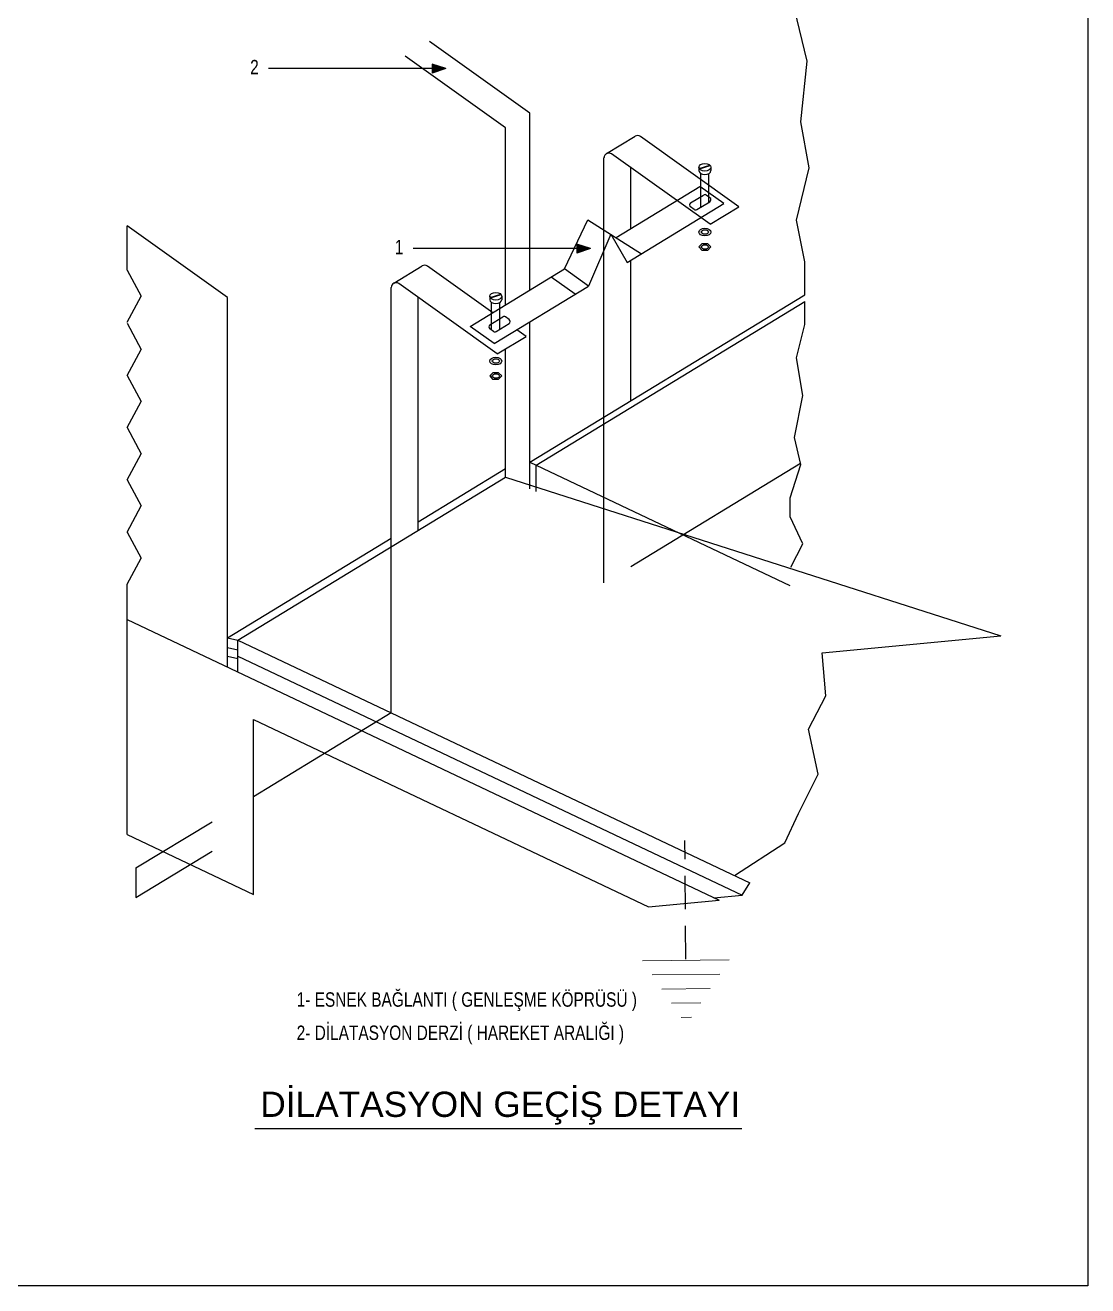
# Model space of a CAD drawing. Header units: millimetres. Extents: x -1928 to 11205, y 969 to 2843.
# Drawn here: x -1510.4 to -1105, y 1603.8 to 2084.5 of the extents above; entities that cross this region are included whole.
import ezdxf

# ---------------------------------------------------------------- set-up
doc = ezdxf.new("R2010")
doc.units = ezdxf.units.MM
for name, pattern in [('DASHED', [19.05, 12.7, -6.35]), ('HIDDEN', [0.375, 0.25, -0.125]), ('SOLID_LINE', [0])]:
    doc.linetypes.add(name, pattern=pattern)
for name, color, linetype in [('AHAT', 3, 'Continuous'), ('MIMARI', 2, 'SOLID_LINE'), ('topraklama', 3, 'DASHED'), ('YAZI', 7, 'Continuous')]:
    doc.layers.add(name, color=color, linetype=linetype)
doc.layers.add('SEMBOL', color=3, linetype='Continuous', lineweight=18)
doc.styles.add('2', font='wturkce.shx', dxfattribs={"height": 0.2})
doc.styles.add('STYLE1', font='arial.ttf')

# ---------------------------------------------------------------- blocks, each defined once
blk = doc.blocks.new('Topraklama')
at = {"layer": 'SEMBOL'}
for p, q in [((-18.29, 0), (18.29, 0)), ((-14.26, -6), (14.26, -6)), ((-10.24, -12), (10.24, -12)), ((-6.21, -18), (6.21, -18)), ((-2.19, -24), (2.19, -24))]:
    blk.add_line(p, q, dxfattribs=at)

msp = doc.modelspace()

# ---------------------------------------------------------------- hatches: boundary and pattern name
at = {"layer": 'MIMARI', "linetype": 'Continuous'}
for points in [[(-1355.15, 2069.72), (-1355.15, 2066.26), (-1349.95, 2067.99)], [(-1299.97, 2001.08), (-1299.97, 1997.61), (-1294.77, 1999.35)]]:
    msp.add_hatch(color=256, dxfattribs=at).paths.add_polyline_path(points)

# ---------------------------------------------------------------- linework, layer by layer
at = {"layer": 'AHAT', "linetype": 'Continuous'}
for p, q in [((-1288.6, 2035.57), (-1277.73, 2042.19)), ((-1238.15, 2015.29), (-1275.72, 2042.12)), ((-1289.59, 1941.29), (-1289.59, 2033.94)), ((-1249.13, 2008.61), (-1286.69, 2035.44)), ((-1279.33, 2006.97), (-1279.33, 2030.18)), ((-1253.4, 2030.37), (-1253.4, 2029.06)), ((-1253.28, 2029.91), (-1249.21, 2031.17)), ((-1253.16, 2029.72), (-1249.06, 2030.99)), ((-1248.84, 2030.37), (-1248.84, 2029.06)), ((-1252.71, 2015.11), (-1252.71, 2028.04)), ((-1249.61, 2017), (-1249.61, 2027.97)), ((-1284.98, 2003.53), (-1252.99, 2023.01)), ((-1256.53, 2016.75), (-1251.57, 2019.77)), ((-1243.89, 2016.51), (-1252.99, 2023.01)), ((-1249.19, 2018.75), (-1250.56, 2019.73)), ((-1280.72, 1994.07), (-1243.89, 2016.51)), ((-1255.22, 2014.24), (-1256.59, 2015.22)), ((-1254.21, 2014.2), (-1249.24, 2017.22)), ((-1249.13, 2008.61), (-1238.15, 2015.29)), ((-1304.62, 1991.57), (-1295.7, 2010.31)), ((-1295.7, 2010.31), (-1275.28, 1997.39)), ((-1287.04, 2004.83), (-1295.51, 1985.07)), ((-1287.04, 2004.83), (-1280.72, 1994.07)), ((-1253.4, 1999.97), (-1252.08, 2001.29)), ((-1252.08, 2001.29), (-1250.16, 2001.29)), ((-1250.16, 2001.29), (-1248.84, 1999.97)), ((-1253.4, 1999.97), (-1252.33, 1998.73)), ((-1252.33, 1998.73), (-1250.03, 1998.73)), ((-1248.84, 1999.97), (-1250.03, 1998.73)), ((-1369.77, 1986.13), (-1358.91, 1992.75)), ((-1331.99, 1974.9), (-1356.89, 1992.68)), ((-1340.59, 1969.66), (-1304.62, 1991.57)), ((-1295.51, 1985.07), (-1304.62, 1991.57)), ((-1279.33, 1941.29), (-1279.33, 1994.92)), ((-1330.3, 1959.17), (-1367.87, 1986)), ((-1300.6, 1981.97), (-1309.71, 1988.47)), ((-1370.77, 1891.85), (-1370.77, 1984.5)), ((-1333.15, 1981.17), (-1333.15, 1979.86)), ((-1333.03, 1980.71), (-1328.96, 1981.97)), ((-1332.91, 1980.52), (-1328.81, 1981.79)), ((-1331.49, 1963.16), (-1295.51, 1985.07)), ((-1328.59, 1981.17), (-1328.59, 1979.86)), ((-1360.51, 1891.85), (-1360.51, 1980.74)), ((-1332.46, 1968.25), (-1332.46, 1978.84)), ((-1329.36, 1968.57), (-1329.36, 1978.77)), ((-1333.09, 1970.27), (-1328.12, 1973.29)), ((-1325.74, 1972.27), (-1327.12, 1973.25)), ((-1331.49, 1963.16), (-1340.59, 1969.66)), ((-1331.77, 1967.76), (-1333.14, 1968.74)), ((-1330.76, 1967.72), (-1325.8, 1970.74)), ((-1319.33, 1965.85), (-1322.89, 1968.39)), ((-1330.3, 1959.17), (-1319.33, 1965.85)), ((-1333.15, 1950.77), (-1331.83, 1952.09)), ((-1331.83, 1952.09), (-1329.91, 1952.09)), ((-1329.91, 1952.09), (-1328.59, 1950.77)), ((-1333.15, 1950.77), (-1332.08, 1949.53)), ((-1332.08, 1949.53), (-1329.78, 1949.53)), ((-1328.59, 1950.77), (-1329.78, 1949.53)), ((-1468.13, 1763.11), (-1439.12, 1780.77)), ((-1468.13, 1751.86), (-1439.12, 1769.52)), ((-1468.13, 1763.11), (-1468.13, 1751.86)), ((-1422.83, 1663.74), (-1236.95, 1663.74))]:
    msp.add_line(p, q, dxfattribs=at)
at = {"layer": 'AHAT', "linetype": 'DASHED', "ltscale": 100}
for p, q in [((-1289.59, 1871.84), (-1289.59, 1941.29)), ((-1279.33, 1878.09), (-1214.64, 1917.5)), ((-1370.77, 1822.4), (-1370.77, 1891.85)), ((-1423.31, 1790.4), (-1370.77, 1822.4))]:
    msp.add_line(p, q, dxfattribs=at)
at = {"layer": 'AHAT', "linetype": 'Continuous'}
for centre, radius, start, end in [((-1276.78, 2040.62), 1.83, 54.4707, 121.3437), ((-1251.09, 2018.99), 0.917, 54.4707, 121.3437), ((-1256.06, 2015.96), 0.917, 121.3437, 234.4707), ((-1249.72, 2018), 0.917, 301.3437, 54.4707), ((-1254.68, 2014.98), 0.917, 234.4707, 301.3437), ((-1357.96, 1991.18), 1.83, 54.4707, 121.3437), ((-1368.93, 1984.5), 1.83, 54.4707, 180), ((-1327.65, 1972.51), 0.917, 54.4707, 121.3437), ((-1326.27, 1971.53), 0.917, 301.3437, 54.4707), ((-1332.61, 1969.48), 0.917, 121.3437, 234.4707), ((-1331.24, 1968.5), 0.917, 234.4707, 301.3437)]:
    msp.add_arc(centre, radius, start, end, dxfattribs=at)
at = {"layer": 'AHAT', "linetype": 'HIDDEN'}
msp.add_arc((-1287.76, 2033.94), 1.83, 54.4707, 180, dxfattribs=at)
at = {"layer": 'AHAT', "linetype": 'Continuous'}
for centre, major_axis in [((-1251.12, 2030.37), (-2.28, 0)), ((-1251.12, 2005.64), (-2.28, 0)), ((-1251.07, 2005.66), (-1.37, 0)), ((-1251.07, 1999.94), (-1.37, 0)), ((-1330.87, 1981.17), (-2.28, 0)), ((-1330.87, 1956.44), (-2.28, 0)), ((-1330.82, 1956.46), (-1.37, 0)), ((-1330.82, 1950.74), (-1.37, 0))]:
    msp.add_ellipse(centre, major_axis=major_axis, ratio=0.641247, dxfattribs=at)
for centre in [(-1251.12, 2029.06), (-1330.87, 1979.86)]:
    msp.add_ellipse(centre, major_axis=(2.28, 0), ratio=0.641247, start_param=3.141593, end_param=6.283185, dxfattribs=at)
at = {"layer": 'MIMARI', "linetype": 'Continuous'}
for p, q in [((-1212.13, 2070.8), (-1216.91, 2090.73)), ((-1317.86, 2051), (-1356.14, 2078.34)), ((-1327.16, 2045.34), (-1365.44, 2072.67)), ((-1349.95, 2067.99), (-1417.53, 2067.99)), ((-1349.95, 2067.99), (-1355.15, 2069.72)), ((-1355.15, 2069.72), (-1355.15, 2066.26)), ((-1349.95, 2067.99), (-1355.15, 2066.26)), ((-1214.52, 2047.69), (-1212.13, 2070.8)), ((-1317.86, 1983.5), (-1317.86, 2051)), ((-1327.16, 1977.84), (-1327.16, 2045.34)), ((-1211.33, 2030.16), (-1214.52, 2047.69)), ((-1216.11, 2010.24), (-1211.33, 2030.16)), ((-1212.92, 1994.3), (-1216.11, 2010.24)), ((-1471.52, 1991.14), (-1471.52, 2008.07)), ((-1433.23, 1980.73), (-1471.52, 2008.07)), ((-1294.77, 1999.35), (-1299.97, 2001.08)), ((-1299.97, 2001.08), (-1299.97, 1997.61)), ((-1294.77, 1999.35), (-1362.35, 1999.35)), ((-1294.77, 1999.35), (-1299.97, 1997.61)), ((-1471.52, 1991.14), (-1466.12, 1981.18)), ((-1212.92, 1981.74), (-1212.92, 1994.3)), ((-1471.52, 1971.22), (-1466.12, 1981.18)), ((-1317.86, 1917.83), (-1212.92, 1981.74)), ((-1433.23, 1839.71), (-1433.23, 1980.73)), ((-1315.51, 1916.72), (-1212.92, 1979.19)), ((-1212.92, 1977.56), (-1212.92, 1979.19)), ((-1212.92, 1970.39), (-1212.92, 1977.56)), ((-1317.86, 1907.75), (-1317.86, 1971.46)), ((-1471.52, 1970.87), (-1466.12, 1960.91)), ((-1216.11, 1957.64), (-1212.92, 1970.39)), ((-1471.52, 1950.96), (-1466.12, 1960.91)), ((-1327.16, 1912.16), (-1327.16, 1961.08)), ((-1213.72, 1943.29), (-1216.11, 1957.64)), ((-1471.52, 1950.96), (-1466.12, 1941)), ((-1216.91, 1927.35), (-1213.72, 1943.29)), ((-1471.52, 1931.05), (-1466.12, 1941)), ((-1471.52, 1931.05), (-1466.12, 1921.09)), ((-1214.52, 1916.99), (-1216.91, 1927.35)), ((-1471.52, 1911.14), (-1466.12, 1921.09)), ((-1360.51, 1895.16), (-1327.16, 1915.47)), ((-1317.86, 1917.83), (-1218.64, 1870.79)), ((-1315.51, 1906.64), (-1315.51, 1916.72)), ((-1218.51, 1904.29), (-1214.52, 1916.99)), ((-1471.52, 1911.14), (-1466.12, 1901.18)), ((-1429.24, 1849.99), (-1327.16, 1912.16)), ((-1327.16, 1912.16), (-1138.24, 1851.6)), ((-1218.51, 1897.07), (-1218.51, 1904.29)), ((-1471.52, 1891.23), (-1466.12, 1901.18)), ((-1213.72, 1886.71), (-1218.51, 1897.07)), ((-1471.52, 1891.23), (-1466.12, 1881.27)), ((-1433.23, 1850.86), (-1370.77, 1888.91)), ((-1218.33, 1877.89), (-1213.72, 1886.71)), ((-1471.52, 1871.32), (-1466.12, 1881.27)), ((-1471.52, 1775.9), (-1471.52, 1871.32)), ((-1471.52, 1857.86), (-1245.69, 1750.8)), ((-1206.41, 1845.12), (-1138.24, 1851.6)), ((-1433.23, 1850.86), (-1429.24, 1849.99)), ((-1433.23, 1847.22), (-1429.24, 1846.34)), ((-1429.24, 1837.81), (-1429.24, 1849.99)), ((-1429.24, 1849.99), (-1233.94, 1757.4)), ((-1433.23, 1843.85), (-1429.24, 1842.98)), ((-1429.24, 1843.9), (-1236.93, 1752.73)), ((-1204.92, 1828.71), (-1206.41, 1845.12)), ((-1211.64, 1816.03), (-1204.92, 1828.71)), ((-1423.31, 1753.04), (-1423.31, 1819.79)), ((-1423.31, 1819.79), (-1272.63, 1748.35)), ((-1207.9, 1798.87), (-1211.64, 1816.03)), ((-1215.37, 1783.95), (-1207.9, 1798.87)), ((-1220.59, 1772.76), (-1215.37, 1783.95)), ((-1471.52, 1775.9), (-1423.31, 1753.04)), ((-1239.86, 1760.21), (-1220.59, 1772.76)), ((-1236.93, 1752.73), (-1233.94, 1757.4)), ((-1272.63, 1748.35), (-1245.69, 1750.8)), ((-1247.71, 1751.75), (-1236.93, 1752.73))]:
    msp.add_line(p, q, dxfattribs=at)
at = {"layer": 'topraklama'}
msp.add_line((-1258.35, 1728.39), (-1258.74, 1773.65), dxfattribs=at)
at = {"layer": 'YAZI'}
msp.add_lwpolyline([(-1518.61, 2158.9), (-1105.03, 2158.9), (-1105.03, 1603.77), (-1518.61, 1603.77)], close=True, dxfattribs=at)

# ---------------------------------------------------------------- block references
at = {"layer": 'SEMBOL', "xscale": 0.9054109590339389, "yscale": 0.9054109590339389, "zscale": 0.9054109590339389, "rotation": 0.4934399561788}
msp.add_blockref('Topraklama', (-1258.39, 1727.9), dxfattribs=at)

# ---------------------------------------------------------------- texts
at = {"layer": 'YAZI', "linetype": 'Continuous', "style": '2', "width": 0.8}
for s, height, p in [('2', 5.5, (-1424.57, 2065.81)), ('1', 5.5, (-1369.39, 1997.17)), ('1- ESNEK BAĞLANTI ( GENLEŞME KÖPRÜSÜ )', 5.5004, (-1406.83, 1710.2)), ('2- DİLATASYON DERZİ ( HAREKET ARALIĞI )', 5.5004, (-1406.83, 1697.53))]:
    msp.add_text(s, height=height, dxfattribs=at).set_placement(p)
at = {"layer": 'YAZI', "style": 'STYLE1'}
msp.add_text('DİLATASYON GEÇİŞ DETAYI', height=9.6257, dxfattribs=at).set_placement((-1420.7, 1668.18))

doc.saveas('drawing.dxf')
